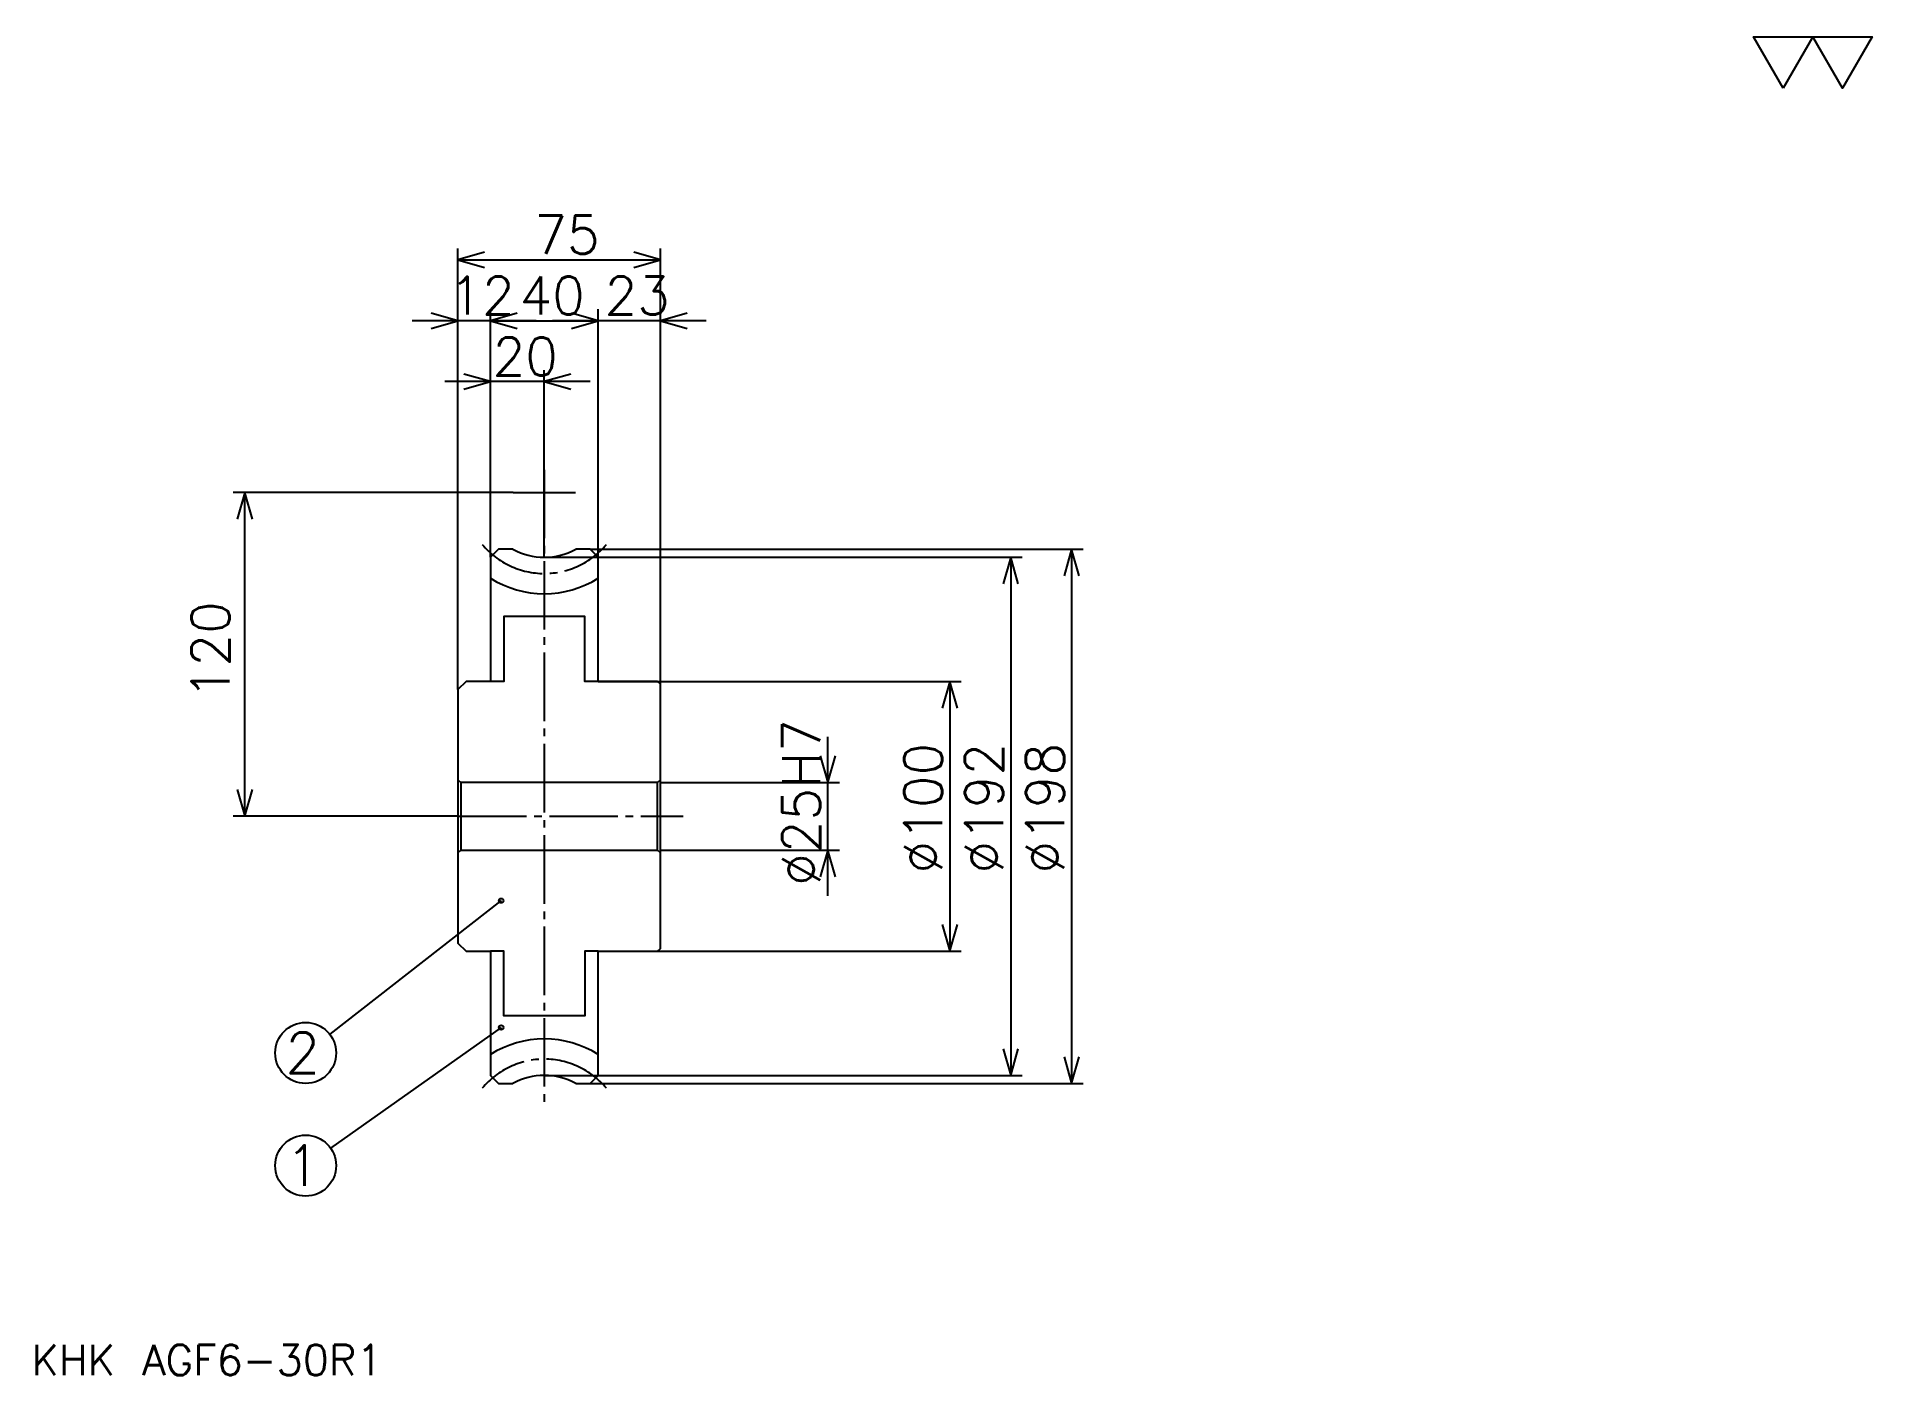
# Model space of a CAD drawing. Extents: x 30 to 710, y 31 to 527.
import ezdxf

# ---------------------------------------------------------------- set-up
doc = ezdxf.new("R2010")
doc.units = 0
doc.linetypes.add('DASHDOT', pattern=[33.870969, 25.403226, -2.822581, 2.822581, -2.822581])
doc.layers.get('0').update_dxf_attribs({"linetype": 'CONTINUOUS'})
doc.layers.add('DASHDOT', color=6, linetype='DASHDOT')
doc.styles.add('KANJI', font='TXT', dxfattribs={"bigfont": 'BIGFONT'})

msp = doc.modelspace()

# ---------------------------------------------------------------- linework, layer by layer
at = {"color": 5}
for p, q in [((186.290314, 337.209656), (186.290314, 448.701599)), ((186.290314, 444.467712), (261.290314, 444.467712)), ((261.290314, 337.209656), (261.290314, 448.701599)), ((215.2258, 421.887085), (169.354828, 421.887085)), ((198.290314, 337.209656), (198.290314, 426.120972)), ((198.290314, 421.887085), (238.290314, 421.887085)), ((278.2258, 421.887085), (221.354828, 421.887085)), ((238.290314, 337.209656), (238.290314, 426.120972)), ((218.290314, 334.209656), (218.290314, 403.540283)), ((235.2258, 399.306427), (181.354828, 399.306427)), ((206.758057, 358.209656), (103.024185, 358.209656)), ((107.258057, 238.209656), (107.258057, 358.209656)), ((186.290314, 285.209656), (186.290314, 337.209656)), ((198.290314, 334.209656), (198.290314, 337.209656)), ((218.290314, 334.209656), (261.290314, 334.209656)), ((235.290314, 337.209656), (261.290314, 337.209656)), ((238.290314, 334.209656), (238.290314, 337.209656)), ((261.290314, 337.209656), (417.943542, 337.209656)), ((261.290314, 287.209656), (261.290314, 337.209656)), ((261.290314, 334.209656), (395.362915, 334.209656)), ((391.129028, 334.209656), (391.129028, 142.209656)), ((413.709656, 337.209656), (413.709656, 139.209656)), ((238.290314, 288.209656), (261.290314, 288.209656)), ((261.290314, 288.209656), (372.782227, 288.209656)), ((368.54837, 288.209656), (368.54837, 188.209656)), ((323.387085, 208.77417), (323.387085, 267.645142)), ((261.290314, 250.709656), (327.620972, 250.709656)), ((186.290314, 238.209656), (103.024185, 238.209656)), ((261.290314, 225.709656), (327.620972, 225.709656)), ((202.290314, 206.959656), (138.744751, 157.447311)), ((238.290314, 188.209656), (261.290314, 188.209656)), ((261.290314, 188.209656), (372.782227, 188.209656)), ((202.290314, 159.959656), (139.058975, 115.274017)), ((218.290314, 142.209656), (261.290314, 142.209656)), ((235.290314, 139.209656), (261.290314, 139.209656)), ((261.290314, 142.209656), (395.362915, 142.209656)), ((261.290314, 139.209656), (417.943542, 139.209656))]:
    msp.add_line(p, q, dxfattribs=at)
at = {"color": 4}
for p, q in [((261.290314, 251.709656), (260.290314, 250.709656)), ((186.290314, 224.709656), (187.290314, 225.709656)), ((261.290314, 224.709656), (260.290314, 225.709656))]:
    msp.add_line(p, q, dxfattribs=at)
at = {"color": 7}
msp.add_lwpolyline([(677.419373, 508.064514), (666.411316, 527.145142), (710.443542, 527.145142), (699.435486, 508.064514), (688.427429, 527.145142), (677.419373, 508.064514)], dxfattribs=at)
at = {"color": 5}
for points in [[(196.169342, 447.290283), (186.290314, 444.467712), (196.169342, 441.645142)], [(251.411285, 441.645142), (261.290314, 444.467712), (251.411285, 447.290283)], [(176.411285, 419.064514), (186.290314, 421.887085), (176.411285, 424.709656)], [(208.169342, 424.709656), (198.290314, 421.887085), (208.169342, 419.064514)], [(208.169342, 424.709656), (198.290314, 421.887085), (208.169342, 419.064514)], [(228.411285, 419.064514), (238.290314, 421.887085), (228.411285, 424.709656)], [(228.411285, 419.064514), (238.290314, 421.887085), (228.411285, 424.709656)], [(271.169342, 424.709656), (261.290314, 421.887085), (271.169342, 419.064514)], [(188.411285, 396.483826), (198.290314, 399.306427), (188.411285, 402.129028)], [(228.169342, 402.129028), (218.290314, 399.306427), (228.169342, 396.483826)], [(110.080635, 348.330627), (107.258057, 358.209656), (104.435478, 348.330627)], [(393.951599, 324.330627), (391.129028, 334.209656), (388.306458, 324.330627)], [(416.532257, 327.330627), (413.709656, 337.209656), (410.887085, 327.330627)], [(371.370972, 278.330627), (368.54837, 288.209656), (365.725769, 278.330627)], [(320.564514, 260.588684), (323.387085, 250.709656), (326.209656, 260.588684)], [(104.435478, 248.088684), (107.258057, 238.209656), (110.080635, 248.088684)], [(326.209656, 215.830627), (323.387085, 225.709656), (320.564514, 215.830627)], [(365.725769, 198.088684), (368.54837, 188.209656), (371.370972, 198.088684)], [(388.306458, 152.088684), (391.129028, 142.209656), (393.951599, 152.088684)], [(410.887085, 149.088684), (413.709656, 139.209656), (416.532257, 149.088684)]]:
    msp.add_lwpolyline(points, dxfattribs=at)
at = {"color": 4}
for points in [[(206.671356, 337.209656), (201.290314, 337.209656), (198.290314, 334.209656), (198.290314, 288.209656), (189.290314, 288.209656), (186.290314, 285.209656), (186.290314, 224.709656)], [(238.290314, 288.209656), (238.290314, 334.209656), (235.290314, 337.209656), (229.909271, 337.209656)], [(238.290314, 288.209656), (233.290314, 288.209656), (233.290314, 312.209656), (203.290314, 312.209656), (203.290314, 288.209656), (198.290314, 288.209656)], [(238.290314, 188.209656), (260.290314, 188.209656), (261.290314, 189.209656), (261.290314, 287.209656), (260.290314, 288.209656), (238.290314, 288.209656)], [(186.290314, 251.709656), (187.290314, 250.709656), (187.290314, 225.709656), (260.290314, 225.709656), (260.290314, 250.709656), (187.290314, 250.709656)], [(186.290314, 224.709656), (186.290314, 191.209656), (189.290314, 188.209656), (198.290314, 188.209656), (198.290314, 142.209656), (201.290314, 139.209656), (206.671356, 139.209656)], [(238.290314, 188.209656), (233.290314, 188.209656), (233.290314, 164.209656), (203.290314, 164.209656), (203.290314, 188.209656), (198.290314, 188.209656)], [(229.909271, 139.209656), (235.290314, 139.209656), (238.290314, 142.209656), (238.290314, 188.209656)]]:
    msp.add_lwpolyline(points, dxfattribs=at)
at = {"color": 5}
for centre, radius in [((202.290314, 206.959656), 0.846774), ((129.838699, 150.508041), 11.290323), ((202.290314, 159.959656), 0.846774), ((129.838699, 108.758041), 11.290323)]:
    msp.add_circle(centre, radius, dxfattribs=at)
at = {"color": 4}
for centre, radius, start, end in [((218.290314, 358.209656), 24, 241.04497578, 298.95502422), ((218.290314, 358.209656), 37.5, 237.769047592, 302.230952408), ((218.290314, 118.209656), 37.5, 57.769047592, 122.230952408), ((218.290314, 118.209656), 24, 61.04497578, 118.95502422)]:
    msp.add_arc(centre, radius, start, end, dxfattribs=at)
at = {"layer": 'DASHDOT', "color": 7}
for p, q in [((218.290314, 366.677399), (218.290314, 130.741913)), ((206.758057, 358.209656), (229.822571, 358.209656)), ((186.290314, 238.209656), (269.758057, 238.209656))]:
    msp.add_line(p, q, dxfattribs=at)
for centre, start, end in [((218.290314, 358.209656), 220.000000485, 319.999999515), ((218.290314, 118.209656), 40.000000485, 139.999999515)]:
    msp.add_arc(centre, 30, start, end, dxfattribs=at)

# ---------------------------------------------------------------- texts
at = {"color": 7, "style": 'KANJI'}
for s, height, p in [('75', 14.112903, (214.616928, 446.725769)), ('12', 14.112903, (183.116928, 424.145142)), ('40', 14.112903, (209.116928, 424.145142)), ('23', 14.112903, (240.616928, 424.145142)), ('20', 14.112903, (199.116928, 401.564514)), ('2', 15.053763, (122.311813, 142.981171)), ('1', 15.053763, (122.311813, 101.231155)), ('KHK AGF6-30R1', 11.290323, (28.225807, 31.048388))]:
    msp.add_text(s, height=height, dxfattribs=at).set_placement(p)
for s, p in [('120', (101.612892, 281.626984)), ('%%c25H7', (320.564514, 212.453613)), ('%%c100', (365.725769, 217.040298)), ('%%c192', (388.306458, 217.040298)), ('%%c198', (410.887085, 217.040298))]:
    msp.add_text(s, height=14.112903, rotation=90, dxfattribs=at).set_placement(p)

doc.saveas('drawing.dxf')
